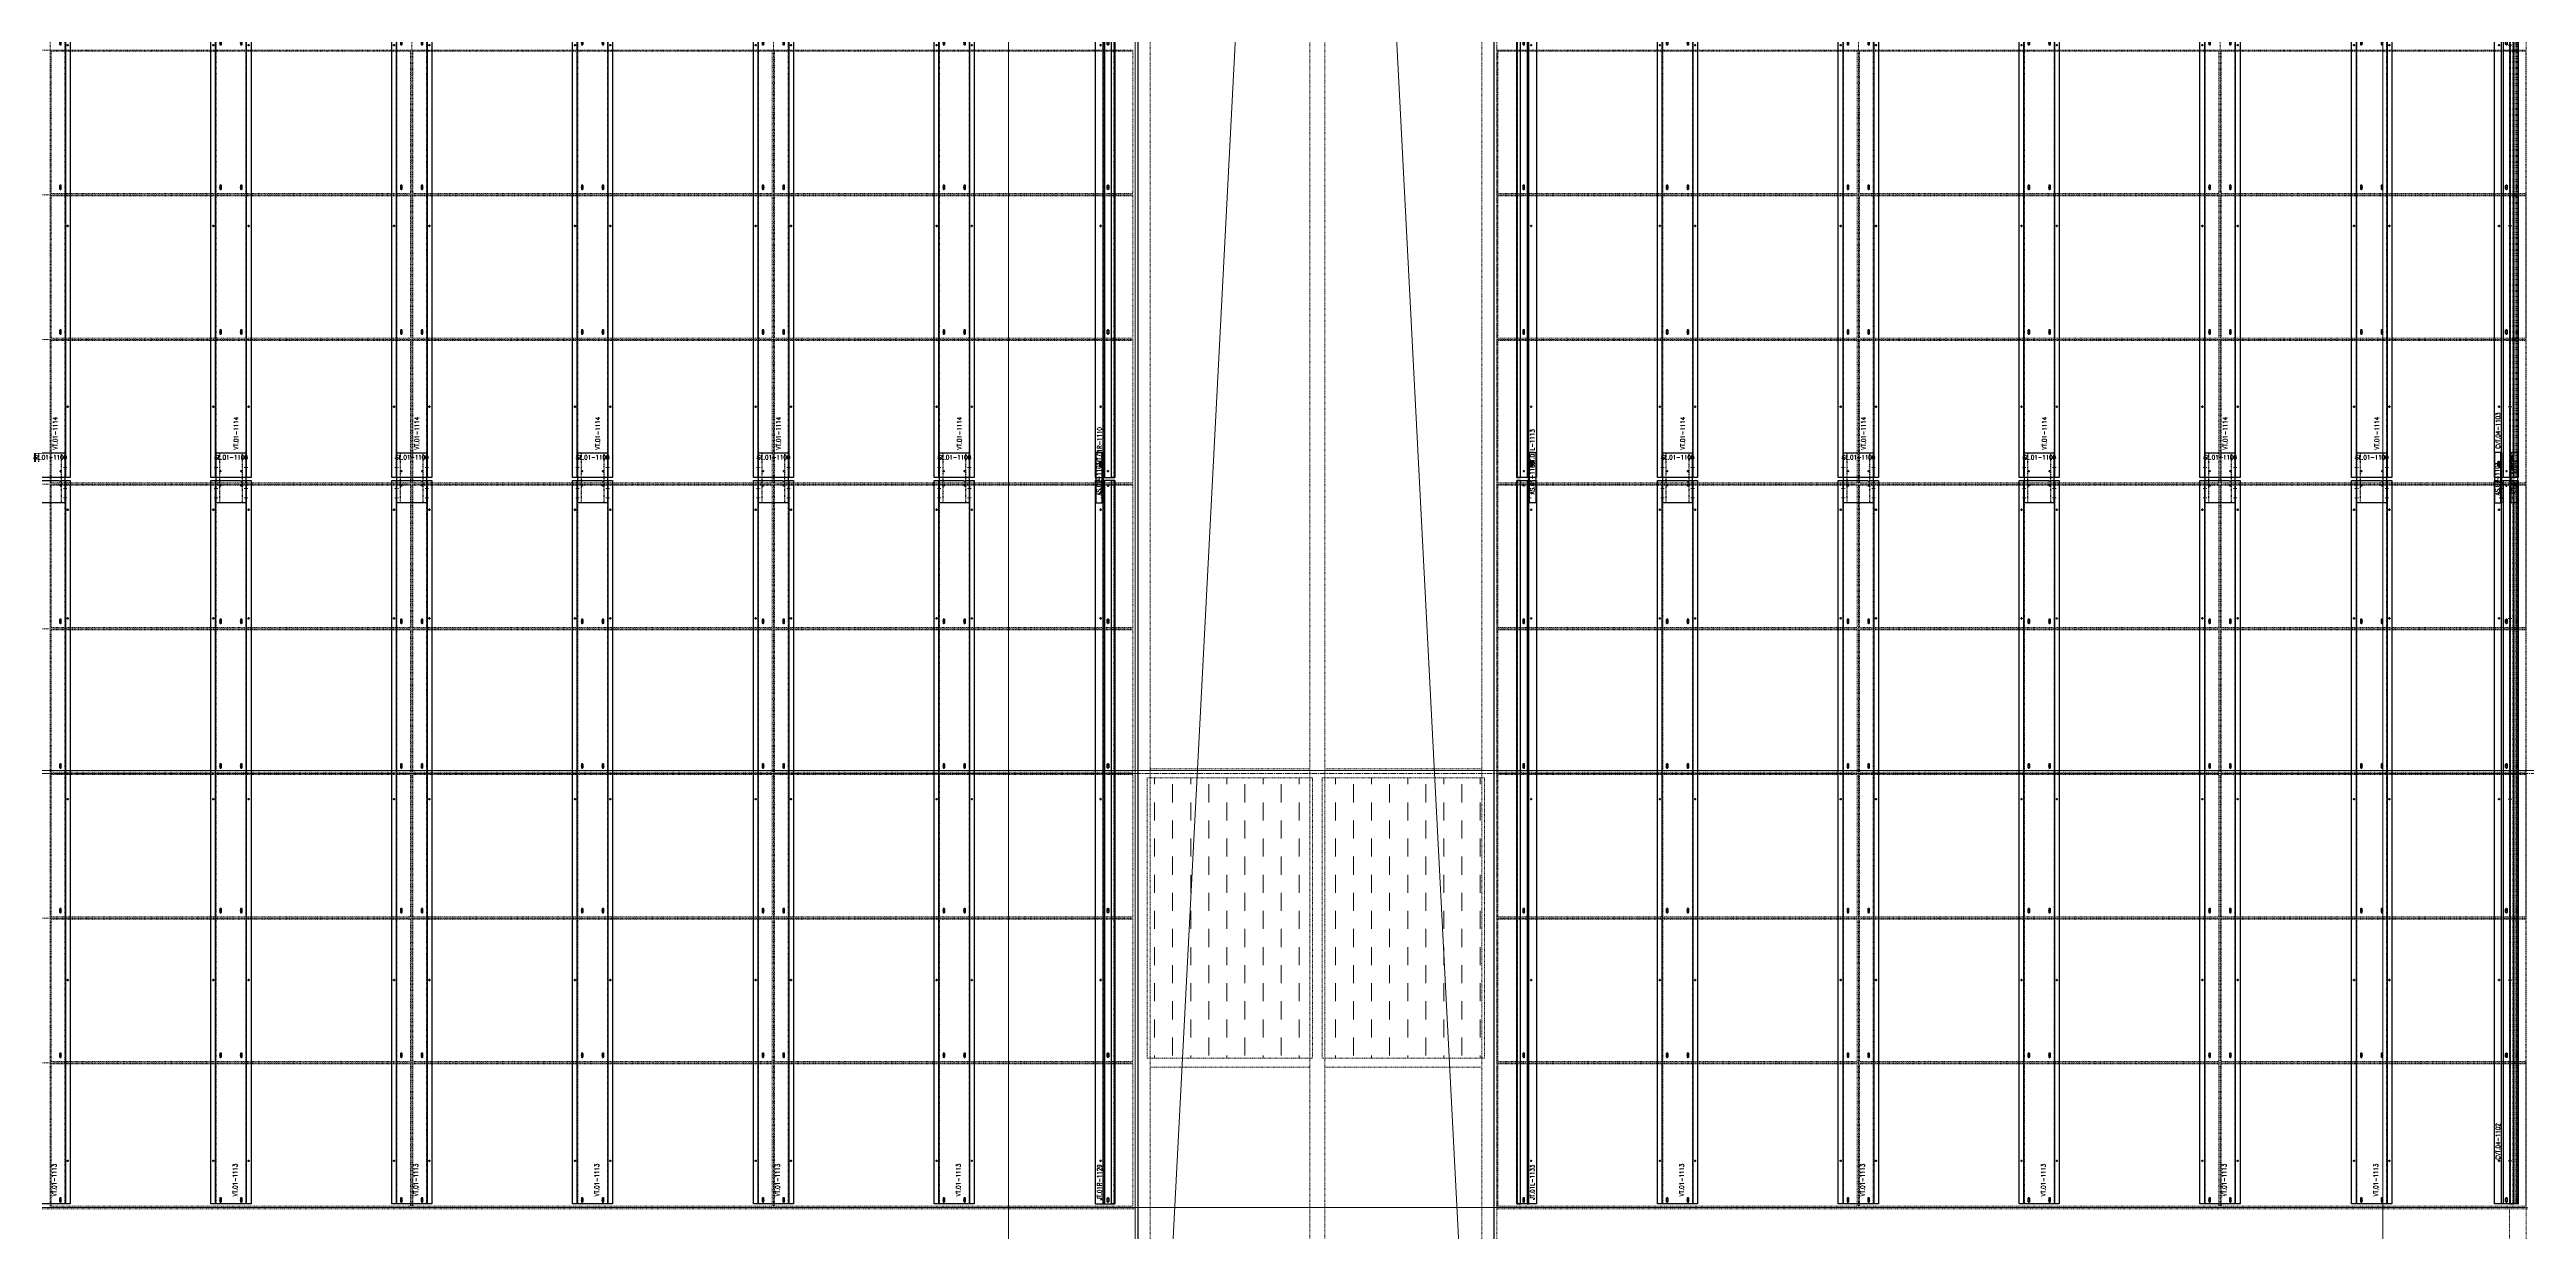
# Model space of a CAD drawing. Header units: inches. Extents: x 11737 to 18084, y -4365 to 1695.
# Drawn here: x 13514.6 to 13925.5, y -152.8 to 43.3 of the extents above; entities that cross this region are included whole.
import ezdxf

# ---------------------------------------------------------------- set-up
doc = ezdxf.new("R2010")
doc.units = ezdxf.units.IN
doc.header["$MEASUREMENT"] = 0
for name, pattern in [('INC-200$0$NBK_CenterX2', [1.083333, 0.666667, -0.125, 0.166667, -0.125]), ('INC-200$0$NBK_Hidden', [0.125, 0.083333, -0.041667]), ('NBK_Center', [0.541667, 0.333333, -0.0625, 0.083333, -0.0625]), ('NBK_Center2', [0.270833, 0.166667, -0.03125, 0.041667, -0.03125]), ('NBK_CenterX2', [1.083333, 0.666667, -0.125, 0.166667, -0.125]), ('NBK_Hidden', [0.125, 0.083333, -0.041667]), ('NBK_Hidden2', [0.0625, 0.041667, -0.020833])]:
    doc.linetypes.add(name, pattern=pattern)
doc.layers.get('Defpoints').update_dxf_attribs({"color": 250, "lineweight": 0})
for name, color, linetype, lineweight in [('!Arch2', 8, 'Continuous', 9), ('!Bracket', 11, 'Continuous', 25), ('!Clip - bent', 20, 'Continuous', 25), ('!Dimension', 50, 'Continuous', 5), ('!Extrusion', 140, 'Continuous', 25), ('!Gridline', 112, 'NBK_CenterX2', 5), ('!Linetype_Center', 220, 'NBK_Center', 9), ('!Linetype_Center2', 222, 'NBK_Center2', 9), ('!Linetype_Hidden', 210, 'NBK_Hidden', 9), ('!Misc2', 252, 'NBK_Hidden2', 5), ('A-GLAZ', 151, 'Continuous', 13), ('INC-200$0$!Gridline @ 1', 112, 'INC-200$0$NBK_CenterX2', 5), ('INC-200$0$!Linetype_Hidden', 210, 'INC-200$0$NBK_Hidden', 9)]:
    doc.layers.add(name, color=color, linetype=linetype, lineweight=lineweight)
doc.styles.add('Romans', font='romans.shx', dxfattribs={"width": 0.8})
pattern_1 = [(90, (-699.0618, 218.4), (-3, 3), [3, -3])]

# ---------------------------------------------------------------- blocks, each defined once
blk = doc.blocks.new('WEST ELEVATION GRID')
for p, q in [((-228.01, -106.7), (-228.01, 1818.09)), ((0, -106.7), (0, 1818.09)), ((-1655, 434.9), (842.95, 434.9))]:
    blk.add_line(p, q)
blk = doc.blocks.new('A201')
h = blk.add_hatch()
h.set_pattern_fill('FP_10', color=256, style=0, pattern_type=2)
h.set_pattern_definition(pattern_1)
h.paths.add_polyline_path([(-177.56, 363.15), (-177.56, 409.65), (-204.98, 409.65), (-204.98, 363.15), (-201.01, 363.15)], flags=0)
h = blk.add_hatch()
h.set_pattern_fill('FP_10', color=256, style=0, pattern_type=2)
h.set_pattern_definition(pattern_1)
h.paths.add_polyline_path([(-149.05, 363.15), (-149.05, 409.65), (-176, 409.65), (-176, 363.15)], flags=0)
for p, q in [((23.75, -25), (23.75, 1418.64)), ((-207.01, 218.4), (-207.01, 1362.9)), ((-204.51, 218.4), (-204.51, 1360.4)), ((-178.03, 1360.4), (-178.03, 220.9)), ((-175.53, 1360.4), (-175.53, 220.9)), ((-149.51, 1362.9), (-149.51, 220.9)), ((-147.01, 1362.9), (-147.01, 218.4)), ((-204.51, 411.15), (-178.03, 411.15)), ((-175.53, 411.15), (-149.51, 411.15)), ((-177.56, 409.65), (-204.98, 409.65)), ((-204.98, 409.65), (-204.98, 363.15)), ((-177.56, 363.15), (-177.56, 409.65)), ((-149.05, 409.65), (-176, 409.65)), ((-176, 409.65), (-176, 363.15)), ((-149.05, 363.15), (-149.05, 409.65)), ((-204.98, 363.15), (-177.56, 363.15)), ((-204.51, 361.65), (-178.03, 361.65)), ((-176, 363.15), (-149.05, 363.15)), ((-175.53, 361.65), (-149.51, 361.65)), ((-207.01, 338.4), (-1123.74, 338.4)), ((-207.01, 338.15), (-1123.74, 338.15)), ((24, 338.4), (-147.01, 338.4)), ((24, 338.15), (-147.01, 338.15)), ((21, 338.4), (21, 330.4))]:
    blk.add_line(p, q)
blk = doc.blocks.new('EWA-TM TERRACOTTA WEST')
at = {"layer": '!Linetype_Center2'}
for p, q in [((945, 362.4), (945, 1718.4)), ((1005, 362.4), (1005, 1718.4)), ((1065, 362.4), (1065, 1718.4)), ((1245, 362.4), (1245, 1442.4)), ((1305, 362.4), (1305, 1442.4)), ((1125, 362.4), (1125, 1386.9)), ((1185, 362.4), (1185, 1386.9)), ((722.81, 554.4), (1124.69, 554.4)), ((1185, 554.4), (1355.76, 554.4)), ((722.81, 530.4), (1124.69, 530.4)), ((1185, 530.4), (1355.76, 530.4)), ((722.81, 506.4), (1124.69, 506.4)), ((1185, 506.4), (1355.76, 506.4)), ((722.81, 482.4), (1124.69, 482.4)), ((1185, 482.4), (1355.76, 482.4)), ((722.81, 458.4), (1124.69, 458.4)), ((1185, 458.4), (1355.76, 458.4)), ((722.81, 434.4), (1124.69, 434.4)), ((1185, 434.4), (1355.76, 434.4)), ((722.81, 410.4), (1124.69, 410.4)), ((1185, 410.4), (1355.76, 410.4)), ((722.81, 386.4), (1124.69, 386.4)), ((1185, 386.4), (1355.76, 386.4))]:
    blk.add_line(p, q, dxfattribs=at)
at = {"layer": '!Linetype_Center2', "color": 3, "linetype": 'Continuous'}
for p, q in [((1125, 2.4), (1125, 1442.4)), ((1355.45, 362.4), (-24.06, 362.4))]:
    blk.add_line(p, q, dxfattribs=at)
at = {"layer": 'INC-200$0$!Linetype_Hidden'}
for points in [[(945.19, 554.21), (1004.81, 554.21), (1004.81, 530.59), (945.19, 530.59)], [(1064.81, 554.21), (1005.19, 554.21), (1005.19, 530.59), (1064.81, 530.59)], [(1065.19, 554.21), (1124.63, 554.21), (1124.63, 530.59), (1065.19, 530.59)], [(1244.81, 554.21), (1185.19, 554.21), (1185.19, 530.59), (1244.81, 530.59)], [(1245.19, 554.21), (1304.81, 554.21), (1304.81, 530.59), (1245.19, 530.59)], [(1355.76, 554.21), (1305.19, 554.21), (1305.19, 530.59), (1355.76, 530.59)], [(945.19, 506.59), (1004.81, 506.59), (1004.81, 530.21), (945.19, 530.21)], [(1064.81, 506.59), (1005.19, 506.59), (1005.19, 530.21), (1064.81, 530.21)], [(1065.19, 506.59), (1124.63, 506.59), (1124.63, 530.21), (1065.19, 530.21)], [(1244.81, 506.59), (1185.19, 506.59), (1185.19, 530.21), (1244.81, 530.21)], [(1245.19, 506.59), (1304.81, 506.59), (1304.81, 530.21), (1245.19, 530.21)], [(1355.76, 506.59), (1305.19, 506.59), (1305.19, 530.21), (1355.76, 530.21)], [(945.19, 506.21), (1004.81, 506.21), (1004.81, 482.59), (945.19, 482.59)], [(1064.81, 506.21), (1005.19, 506.21), (1005.19, 482.59), (1064.81, 482.59)], [(1065.19, 506.21), (1124.63, 506.21), (1124.63, 482.59), (1065.19, 482.59)], [(1244.81, 506.21), (1185.19, 506.21), (1185.19, 482.59), (1244.81, 482.59)], [(1245.19, 506.21), (1304.81, 506.21), (1304.81, 482.59), (1245.19, 482.59)], [(1355.76, 506.21), (1305.19, 506.21), (1305.19, 482.59), (1355.76, 482.59)], [(945.19, 458.59), (1004.81, 458.59), (1004.81, 482.21), (945.19, 482.21)], [(1064.81, 458.59), (1005.19, 458.59), (1005.19, 482.21), (1064.81, 482.21)], [(1065.19, 458.59), (1124.63, 458.59), (1124.63, 482.21), (1065.19, 482.21)], [(1244.81, 458.59), (1185.19, 458.59), (1185.19, 482.21), (1244.81, 482.21)], [(1245.19, 458.59), (1304.81, 458.59), (1304.81, 482.21), (1245.19, 482.21)], [(1355.76, 458.59), (1305.19, 458.59), (1305.19, 482.21), (1355.76, 482.21)], [(945.19, 458.21), (1004.81, 458.21), (1004.81, 434.59), (945.19, 434.59)], [(1064.81, 458.21), (1005.19, 458.21), (1005.19, 434.59), (1064.81, 434.59)], [(1065.19, 458.21), (1124.63, 458.21), (1124.63, 434.59), (1065.19, 434.59)], [(1244.81, 458.21), (1185.19, 458.21), (1185.19, 434.59), (1244.81, 434.59)], [(1245.19, 458.21), (1304.81, 458.21), (1304.81, 434.59), (1245.19, 434.59)], [(1355.76, 458.21), (1305.19, 458.21), (1305.19, 434.59), (1355.76, 434.59)], [(945.19, 410.59), (1004.81, 410.59), (1004.81, 434.21), (945.19, 434.21)], [(1064.81, 410.59), (1005.19, 410.59), (1005.19, 434.21), (1064.81, 434.21)], [(1065.19, 410.59), (1124.63, 410.59), (1124.63, 434.21), (1065.19, 434.21)], [(1244.81, 410.59), (1185.19, 410.59), (1185.19, 434.21), (1244.81, 434.21)], [(1245.19, 410.59), (1304.81, 410.59), (1304.81, 434.21), (1245.19, 434.21)], [(1355.76, 410.59), (1305.19, 410.59), (1305.19, 434.21), (1355.76, 434.21)], [(945.19, 410.21), (1004.81, 410.21), (1004.81, 386.59), (945.19, 386.59)], [(1064.81, 410.21), (1005.19, 410.21), (1005.19, 386.59), (1064.81, 386.59)], [(1065.19, 410.21), (1124.63, 410.21), (1124.63, 386.59), (1065.19, 386.59)], [(1244.81, 410.21), (1185.19, 410.21), (1185.19, 386.59), (1244.81, 386.59)], [(1245.19, 410.21), (1304.81, 410.21), (1304.81, 386.59), (1245.19, 386.59)], [(1355.76, 410.21), (1305.19, 410.21), (1305.19, 386.59), (1355.76, 386.59)], [(945.19, 362.59), (1004.81, 362.59), (1004.81, 386.21), (945.19, 386.21)], [(1064.81, 362.59), (1005.19, 362.59), (1005.19, 386.21), (1064.81, 386.21)], [(1065.19, 362.59), (1124.63, 362.59), (1124.63, 386.21), (1065.19, 386.21)], [(1244.81, 362.59), (1185.19, 362.59), (1185.19, 386.21), (1244.81, 386.21)], [(1245.19, 362.59), (1304.81, 362.59), (1304.81, 386.21), (1245.19, 386.21)], [(1355.76, 362.59), (1305.19, 362.59), (1305.19, 386.21), (1355.76, 386.21)]]:
    blk.add_lwpolyline(points, close=True, dxfattribs=at)
blk = doc.blocks.new('A$C5F5C4D7D')
at = {"layer": 'A-GLAZ'}
for p, q in [((1125.49, 243.9), (1184.51, 1386.9)), ((1125.49, 1386.9), (1184.51, 243.9))]:
    blk.add_line(p, q, dxfattribs=at)
at = {"layer": 'Defpoints', "color": 1, "lineweight": 30}
blk.add_lwpolyline([(1184.51, 369.15), (1184.51, 243.9), (1125.49, 243.9), (1125.49, 1386.9), (1184.51, 1386.9), (1184.51, 375.18)], close=True, dxfattribs=at)
blk = doc.blocks.new('GRID_ELEV WEST_W')
at = {"layer": '!Gridline'}
for p, q in [((821.46, -1239.57), (821.46, 403.85)), ((991.12, -1239.57), (991.12, 403.85)), ((-594.98, -897.77), (1164.09, -897.77))]:
    blk.add_line(p, q, dxfattribs=at)
blk = doc.blocks.new('TAP HOLE_5mm')
at = {"layer": '!Linetype_Center2'}
for points in [[(-0.18, 0), (0.18, 0)], [(0, 0.18), (0, -0.18)]]:
    blk.add_lwpolyline(points, dxfattribs=at)
blk.add_circle((0, 0), 0.101)
blk = doc.blocks.new('WEEP HOLE')
at = {"layer": '!Linetype_Center'}
for p, q in [((-0.22, 0.37), (0.22, 0.37)), ((0, 0.83), (0, -0.08))]:
    blk.add_line(p, q, dxfattribs=at)
at = {"color": 0}
blk.add_lwpolyline([(-0.14, 0.61), (-0.14, 0.14, 0.414214), (0, 0, 0.414214), (0.14, 0.14), (0.14, 0.61, 0.414214), (0, 0.75, 0.414214)], format="xyb", close=True, dxfattribs=at)
blk = doc.blocks.new('CLEAR SECTION HOLE')
at = {"layer": '!Linetype_Center2'}
blk.add_line((-0.33, 0), (0.26, 0), dxfattribs=at)
at = {"layer": '!Misc2'}
blk.add_lwpolyline([(-0.08, 0.1), (0, 0.1), (0, -0.1), (-0.08, -0.1)], close=True, dxfattribs=at)
blk = doc.blocks.new('SLOTTED SECTION HOLE')
at = {"layer": '!Linetype_Center2'}
blk.add_line((-0.33, 0), (0.26, 0), dxfattribs=at)
at = {"layer": '!Misc2'}
blk.add_lwpolyline([(-0.08, 0.47), (0, 0.47), (0, -0.47), (-0.08, -0.47)], close=True, dxfattribs=at)
blk = doc.blocks.new('VT.01-1114-')
at = {"layer": '!Extrusion'}
blk.add_lwpolyline([(-2.45, 148.09), (2.45, 148.09), (2.45, 139.83), (-2.45, 139.83)], close=True, dxfattribs=at)
at = {"layer": '!Extrusion', "linetype": 'NBK_Hidden2'}
blk.add_lwpolyline([(-1.86, 148.09), (1.86, 148.09), (1.86, 139.83), (-1.86, 139.83)], close=True, dxfattribs=at)
at = {"layer": '!Extrusion'}
blk.add_lwpolyline([(-3.33, 0), (-3.33, 143.5), (1.58, 143.5, 1), (1.86, 143.5), (3.33, 143.5), (3.33, 0)], format="xyb", close=True, dxfattribs=at)
for points in [[(-2.54, 0), (-2.54, 143.5), (1.58, 143.5)], [(1.86, 143.5), (2.54, 143.5), (2.54, 0)]]:
    blk.add_lwpolyline(points, dxfattribs=at)
at = {"layer": '!Extrusion', "linetype": 'NBK_Hidden'}
for points in [[(-2.46, 0), (-2.46, 143.5), (1.58, 143.5)], [(1.86, 143.5), (2.46, 143.5), (2.46, 0)]]:
    blk.add_lwpolyline(points, dxfattribs=at)
at = {"layer": '!Dimension', "rotation": 360}
for name, p in [('CLEAR SECTION HOLE', (-2.46, 142.2)), ('CLEAR SECTION HOLE', (-2.46, 140.62)), ('CLEAR SECTION HOLE', (2.54, 142.2)), ('CLEAR SECTION HOLE', (2.54, 140.62)), ('SLOTTED SECTION HOLE', (-2.46, 3.24)), ('SLOTTED SECTION HOLE', (-2.46, 1.66)), ('SLOTTED SECTION HOLE', (2.54, 3.24)), ('SLOTTED SECTION HOLE', (2.54, 1.66))]:
    blk.add_blockref(name, p, dxfattribs=at)
at = {"layer": '!Extrusion', "rotation": 360}
for name, p in [('TAP HOLE_5mm', (-1.72, 142.67)), ('TAP HOLE_5mm', (1.72, 142.67)), ('TAP HOLE_5mm', (-2.93, 131.75)), ('TAP HOLE_5mm', (2.93, 131.75)), ('WEEP HOLE', (-1.72, 119.78)), ('WEEP HOLE', (1.72, 119.78)), ('TAP HOLE_5mm', (-2.93, 101.75)), ('TAP HOLE_5mm', (2.93, 101.75)), ('WEEP HOLE', (-1.72, 95.78)), ('WEEP HOLE', (1.72, 95.78)), ('TAP HOLE_5mm', (-2.93, 71.75)), ('WEEP HOLE', (-1.72, 71.78)), ('WEEP HOLE', (1.72, 71.78)), ('TAP HOLE_5mm', (2.93, 71.75)), ('WEEP HOLE', (-1.72, 47.78)), ('WEEP HOLE', (1.72, 47.78)), ('TAP HOLE_5mm', (-2.93, 41.75)), ('TAP HOLE_5mm', (2.93, 41.75)), ('WEEP HOLE', (-1.72, 23.78)), ('WEEP HOLE', (1.72, 23.78)), ('TAP HOLE_5mm', (-2.93, 11.75)), ('TAP HOLE_5mm', (2.93, 11.75)), ('TAP HOLE_5mm', (-1.72, 1.06)), ('TAP HOLE_5mm', (1.72, 1.06))]:
    blk.add_blockref(name, p, dxfattribs=at)
at = {"layer": 'Defpoints', "color": 30, "insert": (0.12, 147.38), "char_height": 0.75, "width": 1.65, "attachment_point": 5, "style": 'Romans'}
blk.add_mtext('SL.01-1100', dxfattribs=at)
at = {"layer": 'Defpoints', "color": 1, "insert": (0.85, 7.35), "char_height": 0.75, "width": 1.65, "attachment_point": 5, "rotation": 90, "style": 'Romans'}
blk.add_mtext('VT.01-1114', dxfattribs=at)
blk = doc.blocks.new('VT.01-1113-')
at = {"layer": '!Extrusion'}
blk.add_lwpolyline([(120.02, -1.58, 1), (120.02, -1.86), (120.02, -3.33), (0, -3.33), (0, 3.33), (120.02, 3.33)], format="xyb", close=True, dxfattribs=at)
blk.add_lwpolyline([(120.02, -2.54), (0, -2.54), (0, 2.54), (120.02, 2.54)], dxfattribs=at)
at = {"layer": '!Extrusion', "linetype": 'NBK_Hidden'}
blk.add_lwpolyline([(120.02, -2.46), (0, -2.46), (0, 2.46), (120.02, 2.46)], dxfattribs=at)
at = {"layer": '!Extrusion'}
blk.add_lwpolyline([(124.61, 2.45), (124.61, -2.45), (116.35, -2.45), (116.35, 2.45)], close=True, dxfattribs=at)
at = {"layer": '!Extrusion', "linetype": 'NBK_Hidden2'}
blk.add_lwpolyline([(124.61, 1.86), (124.61, -1.86), (116.35, -1.86), (116.35, 1.86)], close=True, dxfattribs=at)
at = {"layer": '!Dimension', "rotation": 270}
for p in [(117.15, 2.46), (118.73, 2.46), (117.15, -2.54), (118.73, -2.54)]:
    blk.add_blockref('CLEAR SECTION HOLE', p, dxfattribs=at)
at = {"layer": '!Extrusion', "rotation": 270}
for name, p in [('WEEP HOLE', (0.29, 1.72)), ('TAP HOLE_5mm', (7.16, 2.93)), ('WEEP HOLE', (24.3, 1.72)), ('TAP HOLE_5mm', (37.16, 2.93)), ('WEEP HOLE', (48.3, 1.72)), ('TAP HOLE_5mm', (67.16, 2.93)), ('WEEP HOLE', (72.3, 1.72)), ('WEEP HOLE', (96.3, 1.72)), ('TAP HOLE_5mm', (97.16, 2.93)), ('TAP HOLE_5mm', (115.18, 2.93)), ('TAP HOLE_5mm', (119.19, 1.72)), ('WEEP HOLE', (0.29, -1.72)), ('TAP HOLE_5mm', (7.16, -2.93)), ('WEEP HOLE', (24.3, -1.72)), ('TAP HOLE_5mm', (37.16, -2.93)), ('WEEP HOLE', (48.3, -1.72)), ('TAP HOLE_5mm', (67.16, -2.93)), ('WEEP HOLE', (72.3, -1.72)), ('WEEP HOLE', (96.3, -1.72)), ('TAP HOLE_5mm', (97.16, -2.93)), ('TAP HOLE_5mm', (115.18, -2.93)), ('TAP HOLE_5mm', (119.19, -1.72))]:
    blk.add_blockref(name, p, dxfattribs=at)
at = {"layer": 'Defpoints', "color": 30, "insert": (123.88, -0.03), "char_height": 0.75, "width": 1.65, "attachment_point": 5, "rotation": 270, "style": 'Romans'}
blk.add_mtext('SL.01-1100', dxfattribs=at)
at = {"layer": 'Defpoints', "color": 1, "insert": (3.96, -0.69), "char_height": 0.75, "width": 1.65, "attachment_point": 5, "style": 'Romans'}
blk.add_mtext('VT.01-1113', dxfattribs=at)
blk = doc.blocks.new('SECTION CLEAR HOLE 1')
at = {"layer": '!Linetype_Center2'}
blk.add_line((-0.33, 0, 0), (0.26, 0, 0), dxfattribs=at)
at = {"layer": '!Misc2'}
blk.add_lwpolyline([(-0.12, 0.1), (0, 0.1), (0, -0.1), (-0.12, -0.1)], close=True, dxfattribs=at)
blk = doc.blocks.new('SLOTTED SECTION1')
at = {"layer": '!Linetype_Center2'}
blk.add_lwpolyline([(-0.24, 0), (0.12, 0)], dxfattribs=at)
at = {"layer": '!Misc2'}
blk.add_lwpolyline([(-0.12, 0.47), (0, 0.47), (0, -0.47), (-0.12, -0.47)], close=True, dxfattribs=at)
blk = doc.blocks.new('SLOTTED HOLE 1')
at = {"layer": '!Linetype_Center'}
for p, q in [((0, 0.55), (0, -0.55)), ((-0.22, 0), (0.22, 0))]:
    blk.add_line(p, q, dxfattribs=at)
at = {"color": 0}
blk.add_lwpolyline([(-0.14, 0.33), (-0.14, -0.33, 0.414214), (0, -0.47, 0.414214), (0.14, -0.33), (0.14, 0.33, 0.414214), (0, 0.47, 0.414214)], format="xyb", close=True, dxfattribs=at)
blk = doc.blocks.new('AS.01-1100')
at = {"layer": '!Bracket'}
for points in [[(-1.3, 4.65), (-0.12, 4.65), (-0.12, -3.67), (-1.3, -3.67)], [(-1.3, -3.67), (-1.18, -3.67), (-1.18, 4.65), (-1.3, 4.65)]]:
    blk.add_lwpolyline(points, close=True, dxfattribs=at)
at = {"layer": '!Dimension'}
for name, p in [('SLOTTED SECTION1', (-1.18, 3.73)), ('SLOTTED SECTION1', (-1.18, 2.15)), ('SECTION CLEAR HOLE 1', (-1.18, -1.3)), ('SECTION CLEAR HOLE 1', (-1.18, -2.88))]:
    blk.add_blockref(name, p, dxfattribs=at)
at = {"layer": '!Extrusion', "linetype": 'NBK_Hidden'}
blk.add_blockref('SLOTTED HOLE 1', (-0.83, 2.75), dxfattribs=at)
at = {"layer": '!Extrusion', "rotation": 360}
blk.add_blockref('TAP HOLE_5mm', (-0.83, -2.09), dxfattribs=at)
at = {"layer": 'Defpoints', "color": 30, "insert": (-0.71, 0.49), "char_height": 0.75, "width": 1.65, "attachment_point": 5, "rotation": 90, "style": 'Romans'}
blk.add_mtext('AS.01-1100', dxfattribs=at)
blk = doc.blocks.new('JT.01L-1133')
at = {"layer": '!Extrusion'}
for points in [[(0.57, 0), (0.57, 120.02), (0, 120.02), (0, 0)], [(1.95, 0), (1.95, 120.02), (1.69, 120.02), (1.69, 0)]]:
    blk.add_lwpolyline(points, close=True, dxfattribs=at)
at = {"layer": '!Extrusion', "linetype": 'NBK_Hidden'}
for points in [[(0.08, 0), (0.08, 120.02), (0, 120.02), (0, 0)], [(1.95, 0), (1.95, 120.02), (1.87, 120.02), (1.87, 0)]]:
    blk.add_lwpolyline(points, close=True, dxfattribs=at)
at = {"layer": '!Extrusion'}
blk.add_lwpolyline([(0, 0), (0, 120.02), (2.22, 120.02, 1), (2.5, 120.02), (3.25, 120.02), (3.25, 0)], format="xyb", close=True, dxfattribs=at)
at = {"layer": '!Dimension'}
blk.add_blockref('AS.01-1100', (3.25, 120.02), dxfattribs=at)
at = {"layer": '!Extrusion'}
for name, p in [('TAP HOLE_5mm', (1.13, 119.19)), ('TAP HOLE_5mm', (2.36, 115.18)), ('WEEP HOLE', (1.13, 96.3)), ('TAP HOLE_5mm', (2.36, 97.16)), ('WEEP HOLE', (1.13, 72.3)), ('TAP HOLE_5mm', (2.36, 67.16)), ('WEEP HOLE', (1.13, 48.3)), ('TAP HOLE_5mm', (2.36, 37.16)), ('WEEP HOLE', (1.13, 24.3)), ('TAP HOLE_5mm', (2.36, 7.16)), ('WEEP HOLE', (1.13, 0.29))]:
    blk.add_blockref(name, p, dxfattribs=at)
at = {"layer": 'Defpoints', "color": 2, "insert": (2.54, 3.59), "char_height": 0.75, "width": 1.65, "attachment_point": 5, "rotation": 90, "style": 'Romans'}
blk.add_mtext('JT.01L-1133', dxfattribs=at)
blk = doc.blocks.new('SL.01-1101')
at = {"layer": '!Bracket'}
for points in [[(4.65, -1.3), (4.65, -0.12), (-3.67, -0.12), (-3.67, -1.3)], [(-3.67, -1.3), (-3.67, -1.18), (4.65, -1.18), (4.65, -1.3)]]:
    blk.add_lwpolyline(points, close=True, dxfattribs=at)
at = {"layer": '!Dimension', "xscale": -1, "rotation": 270}
for name, p in [('SECTION CLEAR HOLE 1', (-2.88, -1.18)), ('SECTION CLEAR HOLE 1', (-1.3, -1.18)), ('SLOTTED SECTION1', (2.15, -1.18)), ('SLOTTED SECTION1', (3.73, -1.18))]:
    blk.add_blockref(name, p, dxfattribs=at)
at = {"layer": '!Extrusion', "xscale": -1, "rotation": 270}
blk.add_blockref('TAP HOLE_5mm', (-2.09, -0.83), dxfattribs=at)
at = {"layer": '!Extrusion', "linetype": 'NBK_Hidden', "xscale": -1, "rotation": 270}
blk.add_blockref('SLOTTED HOLE 1', (2.75, -0.83), dxfattribs=at)
at = {"layer": 'Defpoints', "color": 30, "insert": (0.32, -0.6), "char_height": 0.75, "width": 1.65, "attachment_point": 5, "style": 'Romans'}
blk.add_mtext('AS.01-1101', dxfattribs=at)
blk = doc.blocks.new('JT.01R-1129-')
at = {"layer": '!Extrusion'}
blk.add_lwpolyline([(0, 0), (0, 120.02), (-2.22, 120.02, -1), (-2.5, 120.02), (-3.25, 120.02), (-3.25, 0)], format="xyb", close=True, dxfattribs=at)
for points in [[(-1.95, 0), (-1.95, 120.02), (-1.69, 120.02), (-1.69, 0)], [(-0.57, 0), (-0.57, 120.02), (0, 120.02), (0, 0)]]:
    blk.add_lwpolyline(points, close=True, dxfattribs=at)
at = {"layer": '!Extrusion', "linetype": 'NBK_Hidden'}
for points in [[(-1.95, 0), (-1.95, 120.02), (-1.87, 120.02), (-1.87, 0)], [(-0.08, 0), (-0.08, 120.02), (0, 120.02), (0, 0)]]:
    blk.add_lwpolyline(points, close=True, dxfattribs=at)
at = {"layer": '!Extrusion', "xscale": -1}
for name, p in [('TAP HOLE_5mm', (-1.13, 119.19)), ('TAP HOLE_5mm', (-2.36, 115.18)), ('TAP HOLE_5mm', (-2.36, 97.16)), ('WEEP HOLE', (-1.13, 96.3)), ('WEEP HOLE', (-1.13, 72.3)), ('TAP HOLE_5mm', (-2.36, 67.16)), ('WEEP HOLE', (-1.13, 48.3)), ('TAP HOLE_5mm', (-2.36, 37.16)), ('WEEP HOLE', (-1.13, 24.3)), ('TAP HOLE_5mm', (-2.36, 7.16)), ('WEEP HOLE', (-1.13, 0.29))]:
    blk.add_blockref(name, p, dxfattribs=at)
at = {"color": 144, "rotation": 90}
blk.add_blockref('SL.01-1101', (-3.25, 120.02), dxfattribs=at)
at = {"layer": 'Defpoints', "color": 5, "insert": (-2.54, 3.59), "char_height": 0.75, "width": 1.65, "attachment_point": 5, "rotation": 90, "style": 'Romans'}
blk.add_mtext('JT.01R-1129', dxfattribs=at)
blk = doc.blocks.new('JT.01R-1110-')
at = {"layer": '!Extrusion'}
blk.add_lwpolyline([(0, 0), (0, 143.5), (-2.22, 143.5, -1), (-2.5, 143.5), (-3.25, 143.5), (-3.25, 0)], format="xyb", close=True, dxfattribs=at)
for points in [[(-1.95, 0), (-1.95, 143.5), (-1.69, 143.5), (-1.69, 0)], [(-0.57, 0), (-0.57, 143.5), (0, 143.5), (0, 0)]]:
    blk.add_lwpolyline(points, close=True, dxfattribs=at)
at = {"layer": '!Extrusion', "linetype": 'NBK_Hidden'}
for points in [[(-1.95, 0), (-1.95, 143.5), (-1.87, 143.5), (-1.87, 0)], [(-0.08, 0), (-0.08, 143.5), (0, 143.5), (0, 0)]]:
    blk.add_lwpolyline(points, close=True, dxfattribs=at)
at = {"layer": '!Extrusion', "xscale": -1}
for name, p in [('TAP HOLE_5mm', (-1.13, 142.67)), ('TAP HOLE_5mm', (-2.36, 131.75)), ('WEEP HOLE', (-1.13, 119.78)), ('TAP HOLE_5mm', (-2.36, 101.75)), ('WEEP HOLE', (-1.13, 95.78)), ('TAP HOLE_5mm', (-2.36, 71.75)), ('WEEP HOLE', (-1.13, 71.78)), ('WEEP HOLE', (-1.13, 47.78)), ('TAP HOLE_5mm', (-2.36, 41.75)), ('WEEP HOLE', (-1.13, 23.78)), ('TAP HOLE_5mm', (-2.36, 11.75)), ('TAP HOLE_5mm', (-1.13, 1.06))]:
    blk.add_blockref(name, p, dxfattribs=at)
at = {"color": 144, "rotation": 90}
blk.add_blockref('SL.01-1101', (-3.25, 143.5), dxfattribs=at)
at = {"layer": 'Defpoints', "color": 5, "insert": (-2.54, 5.38), "char_height": 0.75, "width": 1.65, "attachment_point": 5, "rotation": 90, "style": 'Romans'}
blk.add_mtext('JT.01R-1110', dxfattribs=at)
blk = doc.blocks.new('JT.01L-1113')
at = {"layer": '!Extrusion'}
blk.add_lwpolyline([(0, 0), (0, 143.5), (2.22, 143.5, 1), (2.5, 143.5), (3.25, 143.5), (3.25, 0)], format="xyb", close=True, dxfattribs=at)
at = {"layer": '!Extrusion', "linetype": 'NBK_Hidden'}
for points in [[(0.08, 0), (0.08, 143.5), (0, 143.5), (0, 0)], [(1.95, 0), (1.95, 143.5), (1.87, 143.5), (1.87, 0)]]:
    blk.add_lwpolyline(points, close=True, dxfattribs=at)
at = {"layer": '!Extrusion'}
for points in [[(0.57, 0), (0.57, 143.5), (0, 143.5), (0, 0)], [(1.95, 0), (1.95, 143.5), (1.69, 143.5), (1.69, 0)]]:
    blk.add_lwpolyline(points, close=True, dxfattribs=at)
at = {"layer": '!Dimension'}
blk.add_blockref('AS.01-1100', (3.25, 143.5), dxfattribs=at)
at = {"layer": '!Extrusion', "rotation": 360}
for p in [(1.13, 142.67), (2.36, 131.75), (2.36, 101.75), (2.36, 71.75), (2.36, 41.75), (2.36, 11.75), (1.13, 1.06)]:
    blk.add_blockref('TAP HOLE_5mm', p, dxfattribs=at)
at = {"layer": '!Extrusion'}
for p in [(1.13, 119.78), (1.13, 95.78), (1.13, 71.78), (1.13, 47.78), (1.13, 23.78)]:
    blk.add_blockref('WEEP HOLE', p, dxfattribs=at)
at = {"layer": 'Defpoints', "color": 2, "insert": (2.54, 5.08), "char_height": 0.75, "width": 1.65, "attachment_point": 5, "rotation": 90, "style": 'Romans'}
blk.add_mtext('JT.01L-1113', dxfattribs=at)
blk = doc.blocks.new('HOLE SECTION')
at = {"layer": '!Linetype_Center2'}
blk.add_line((-0.33, 0), (0.26, 0), dxfattribs=at)
at = {"layer": '!Misc2'}
blk.add_lwpolyline([(-0.09, 0.1), (0, 0.1), (0, -0.1), (-0.09, -0.1)], close=True, dxfattribs=at)
blk = doc.blocks.new('19mm WEEP HOLE')
at = {"layer": '!Linetype_Center'}
blk.add_line((-0.37, 0.2), (-0.37, -0.12), dxfattribs=at)
at = {"linetype": 'NBK_Hidden'}
blk.add_lwpolyline([(-0.75, 0.08), (0, 0.08), (0, 0), (-0.75, 0)], close=True, dxfattribs=at)
blk = doc.blocks.new('AS.01-1100-')
at = {"layer": '!Bracket'}
for points in [[(4.65, 1.33), (4.65, 0.15), (-3.67, 0.15), (-3.67, 1.33)], [(-3.67, 1.33), (-3.67, 1.21), (4.65, 1.21), (4.65, 1.33)]]:
    blk.add_lwpolyline(points, close=True, dxfattribs=at)
at = {"layer": '!Dimension', "rotation": 270}
for name, p in [('SECTION CLEAR HOLE 1', (-2.09, 1.21)), ('SLOTTED SECTION1', (2.75, 1.21))]:
    blk.add_blockref(name, p, dxfattribs=at)
at = {"layer": '!Extrusion', "rotation": 270}
for p in [(-2.88, 0.86, 0), (-1.3, 0.86, 0)]:
    blk.add_blockref('TAP HOLE_5mm', p, dxfattribs=at)
at = {"layer": '!Extrusion', "linetype": 'NBK_Hidden', "rotation": 270}
for p in [(2.15, 0.86), (3.73, 0.86)]:
    blk.add_blockref('SLOTTED HOLE 1', p, dxfattribs=at)
at = {"layer": 'Defpoints', "color": 30, "insert": (0.49, 0.74), "char_height": 0.75, "width": 1.65, "attachment_point": 5, "style": 'Romans'}
blk.add_mtext('AS.01-1100', dxfattribs=at)
blk = doc.blocks.new('CVT.04-1103-')
at = {"layer": '!Extrusion'}
blk.add_lwpolyline([(0, 0), (-3.97, 0), (-3.97, 143.5), (-3.34, 143.5, 1), (-3.06, 143.5), (0, 143.5)], format="xyb", close=True, dxfattribs=at)
for points in [[(-2.78, 143.5), (-2.53, 143.5), (-2.53, 0), (-2.78, 0)], [(-1.41, 0), (-0.76, 0), (-0.76, 143.5), (-1.41, 143.5)]]:
    blk.add_lwpolyline(points, close=True, dxfattribs=at)
at = {"layer": '!Extrusion', "linetype": 'NBK_Hidden'}
for points in [[(-1.33, 0), (-1.42, 0), (-1.42, 143.5), (-1.33, 143.5)], [(-0.76, 0), (-0.86, 0), (-0.86, 143.5), (-0.76, 143.5)], [(-0.35, 143.5), (-0.28, 143.5), (-0.28, 0), (-0.35, 0)], [(-0.14, 0), (-0.04, 0), (-0.04, 143.5), (-0.14, 143.5)]]:
    blk.add_lwpolyline(points, close=True, dxfattribs=at)
at = {"layer": '!Dimension', "rotation": 360}
for p in [(-0.28, 142.67), (-0.28, 1.06)]:
    blk.add_blockref('CLEAR SECTION HOLE', p, dxfattribs=at)
at = {"layer": '!Dimension'}
for p in [(-1.33, 131.75), (-1.33, 101.75), (-1.33, 71.75), (-1.33, 41.75), (-1.33, 11.75)]:
    blk.add_blockref('HOLE SECTION', p, dxfattribs=at)
at = {"layer": '!Extrusion', "xscale": -1}
for name, p in [('TAP HOLE_5mm', (-1.97, 142.67)), ('WEEP HOLE', (-1.97, 119.78)), ('WEEP HOLE', (-1.97, 95.78)), ('WEEP HOLE', (-1.97, 71.78)), ('WEEP HOLE', (-1.97, 47.78)), ('WEEP HOLE', (-1.97, 23.78)), ('TAP HOLE_5mm', (-1.97, 1.06))]:
    blk.add_blockref(name, p, dxfattribs=at)
at = {"layer": '!Extrusion'}
for name, p, rotation in [('TAP HOLE_5mm', (-3.2, 131.75), 360), ('19mm WEEP HOLE', (-0.35, 119.78), 270), ('TAP HOLE_5mm', (-3.2, 101.75), 360), ('19mm WEEP HOLE', (-0.35, 95.78), 270), ('TAP HOLE_5mm', (-3.2, 71.75), 360), ('19mm WEEP HOLE', (-0.35, 71.78), 270), ('19mm WEEP HOLE', (-0.35, 47.78), 270), ('TAP HOLE_5mm', (-3.2, 41.75), 360), ('19mm WEEP HOLE', (-0.35, 23.78), 270), ('TAP HOLE_5mm', (-3.2, 11.75), 360)]:
    blk.add_blockref(name, p, dxfattribs=dict(at, rotation=rotation))
at = {"color": 144, "rotation": 90}
for name, p in [('SL.01-1101', (-4.08, 143.5)), ('AS.01-1100-', (0, 143.5))]:
    blk.add_blockref(name, p, dxfattribs=at)
at = {"layer": 'Defpoints', "color": 3, "insert": (-3.38, 7.78), "char_height": 0.75, "width": 1.65, "attachment_point": 5, "rotation": 90, "style": 'Romans'}
blk.add_mtext('CVT.04-1103', dxfattribs=at)
blk = doc.blocks.new('CVT.04-1102-')
at = {"layer": '!Extrusion'}
blk.add_lwpolyline([(0, 0), (-3.97, 0), (-3.97, 120.02), (-3.34, 120.02, 1), (-3.06, 120.02), (0, 120.02)], format="xyb", close=True, dxfattribs=at)
for points in [[(-2.78, 120.02), (-2.53, 120.02), (-2.53, 0), (-2.78, 0)], [(-1.41, 0), (-0.76, 0), (-0.76, 120.02), (-1.41, 120.02)]]:
    blk.add_lwpolyline(points, close=True, dxfattribs=at)
at = {"layer": '!Extrusion', "linetype": 'NBK_Hidden'}
for points in [[(-1.33, 0), (-1.42, 0), (-1.42, 120.02), (-1.33, 120.02)], [(-0.76, 0), (-0.86, 0), (-0.86, 120.02), (-0.76, 120.02)], [(-0.35, 120.02), (-0.28, 120.02), (-0.28, 0), (-0.35, 0)], [(-0.14, 0), (-0.04, 0), (-0.04, 120.02), (-0.14, 120.02)]]:
    blk.add_lwpolyline(points, close=True, dxfattribs=at)
at = {"layer": '!Dimension', "rotation": 360}
blk.add_blockref('CLEAR SECTION HOLE', (-0.28, 119.14), dxfattribs=at)
at = {"layer": '!Dimension'}
for p in [(-1.33, 97.16), (-1.33, 67.16), (-1.33, 37.16), (-1.33, 7.16)]:
    blk.add_blockref('HOLE SECTION', p, dxfattribs=at)
at = {"layer": '!Extrusion', "xscale": -1}
for name, p in [('TAP HOLE_5mm', (-1.97, 119.19)), ('WEEP HOLE', (-1.97, 96.3)), ('WEEP HOLE', (-1.97, 72.3)), ('WEEP HOLE', (-1.97, 48.3)), ('WEEP HOLE', (-1.97, 24.3)), ('WEEP HOLE', (-1.97, 0.29))]:
    blk.add_blockref(name, p, dxfattribs=at)
at = {"layer": '!Extrusion'}
for name, p, rotation in [('TAP HOLE_5mm', (-3.2, 115.18), 360), ('TAP HOLE_5mm', (-3.2, 97.16), 360), ('19mm WEEP HOLE', (-0.35, 96.3), 270), ('19mm WEEP HOLE', (-0.35, 72.3), 270), ('TAP HOLE_5mm', (-3.2, 67.16), 360), ('19mm WEEP HOLE', (-0.35, 48.3), 270), ('TAP HOLE_5mm', (-3.2, 37.16), 360), ('19mm WEEP HOLE', (-0.35, 24.3), 270), ('TAP HOLE_5mm', (-3.2, 7.16), 360), ('19mm WEEP HOLE', (-0.35, 0.29), 270)]:
    blk.add_blockref(name, p, dxfattribs=dict(at, rotation=rotation))
at = {"color": 144, "rotation": 90}
for name, p in [('SL.01-1101', (-4.08, 120.02)), ('AS.01-1100-', (0, 120.02))]:
    blk.add_blockref(name, p, dxfattribs=at)
at = {"layer": 'Defpoints', "color": 3, "insert": (-3.38, 10.37), "char_height": 0.75, "width": 1.65, "attachment_point": 5, "rotation": 90, "style": 'Romans'}
blk.add_mtext('CVT.04-1102', dxfattribs=at)
blk = doc.blocks.new('WEST TRACKS')
at = {"layer": '!Clip - bent', "color": 2}
for p in [(945, 459.48), (975, 459.48), (1005, 459.48), (1035, 459.48), (1065, 459.48), (1095, 459.48), (1215, 459.48), (1245, 459.48), (1275, 459.48), (1305, 459.48), (1330.17, 459.48)]:
    blk.add_blockref('VT.01-1114-', p, dxfattribs=at)
at = {"layer": '!Clip - bent', "color": 3}
for name, p in [('JT.01R-1110-', (1121.64, 459.48)), ('JT.01L-1113', (1188.36, 459.48))]:
    blk.add_blockref(name, p, dxfattribs=at)
at = {"layer": '!Clip - bent'}
for name, p in [('CVT.04-1103-', (1354.49, 459.48)), ('CVT.04-1102-', (1354.49, 338.96))]:
    blk.add_blockref(name, p, dxfattribs=at)
at = {"layer": '!Dimension', "color": 1, "rotation": 90}
for p in [(945, 338.96), (975, 338.96), (1005, 338.96), (1035, 338.96), (1065, 338.96), (1095, 338.96), (1215, 338.96), (1245, 338.96), (1275, 338.96), (1305, 338.96), (1330.17, 338.96)]:
    blk.add_blockref('VT.01-1113-', p, dxfattribs=at)
at = {"color": 3}
for name, p in [('JT.01R-1129-', (1121.64, 338.96)), ('JT.01L-1133', (1188.36, 338.96))]:
    blk.add_blockref(name, p, dxfattribs=at)

msp = doc.modelspace()

# ---------------------------------------------------------------- block references
at = {"layer": '!Arch2', "color": 1}
msp.add_blockref('A$C5F5C4D7D', (12569.70873, -511.19035), dxfattribs=at)
at = {"layer": '!Dimension'}
msp.add_blockref('EWA-TM TERRACOTTA WEST', (12569.70873, -511.19035), dxfattribs=at)
at = {"layer": '!Linetype_Hidden'}
msp.add_blockref('A201', (13901.7236, -487.19035), dxfattribs=at)
at = {"color": 3}
msp.add_blockref('WEST TRACKS', (12569.70873, -487.19035), dxfattribs=at)
at = {"layer": 'Defpoints'}
msp.add_blockref('WEST ELEVATION GRID', (13901.7236, -511.19035), dxfattribs=at)
at = {"layer": 'INC-200$0$!Gridline @ 1', "xscale": 1.344, "yscale": 1.344, "zscale": 1.344}
msp.add_blockref('GRID_ELEV WEST_W', (12569.66309, 1129.81085), dxfattribs=at)

doc.saveas('drawing.dxf')
